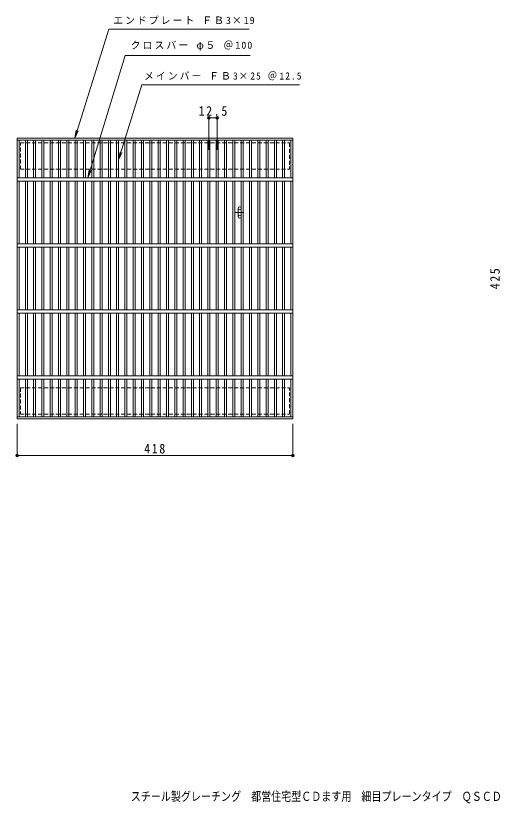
# Model space of a CAD drawing. Units: millimetres, scale not verified. Extents: x -611 to 915, y -682 to 512.
# Drawn here: x -611 to 123, y -682 to 512 of the extents above; entities that cross this region are included whole.
import ezdxf
from ezdxf.enums import TextEntityAlignment as Align

# ---------------------------------------------------------------- set-up
doc = ezdxf.new("R2010")
doc.units = ezdxf.units.MM
doc.header["$LTSCALE"] = 5
doc.header["$PDMODE"] = 32
doc.header["$PDSIZE"] = 4
doc.linetypes.add('DASHED1', pattern=[1.8, 1.2, -0.6])
for name, color, linetype, lineweight in [('A-2_蓋', 3, 'Continuous', 9), ('A-3_受枠', 4, 'Continuous', 9), ('A-4_寸法', 7, 'Continuous', 9), ('A-5_仕様文', 7, 'Continuous', 9)]:
    doc.layers.add(name, color=color, linetype=linetype, lineweight=lineweight)
doc.layers.add('F-5_F-5ﾚｲﾔ', color=2, linetype='Continuous')
doc.styles.add('ＭＳ ゴシック', font='')
doc.styles.get('ＭＳ ゴシック').set_extended_font_data('MS Gothic')

msp = doc.modelspace()

# ---------------------------------------------------------------- linework, layer by layer
at = {"layer": 'A-2_蓋'}
for p, q in [((-609.189, -99.149), (-609.189, 325.851)), ((-609.189, 322.852), (-191.189, 322.852)), ((-606.189, 265.851), (-606.189, 322.852)), ((-596.609, 322.852), (-596.609, 265.851)), ((-593.609, 322.852), (-593.609, 265.851)), ((-584.029, 322.852), (-584.029, 265.851)), ((-581.029, 322.852), (-581.029, 265.851)), ((-571.449, 322.852), (-571.449, 265.851)), ((-568.449, 322.852), (-568.449, 265.851)), ((-558.869, 322.852), (-558.869, 265.851)), ((-555.869, 322.852), (-555.869, 265.851)), ((-546.289, 322.852), (-546.289, 265.851)), ((-543.289, 322.852), (-543.289, 265.851)), ((-533.709, 322.852), (-533.709, 265.851)), ((-530.709, 322.852), (-530.709, 265.851)), ((-521.129, 322.852), (-521.129, 265.851)), ((-518.129, 322.852), (-518.129, 265.851)), ((-508.549, 322.852), (-508.549, 265.851)), ((-505.549, 322.852), (-505.549, 265.851)), ((-495.969, 322.852), (-495.969, 265.851)), ((-492.969, 322.852), (-492.969, 265.851)), ((-483.389, 322.852), (-483.389, 265.851)), ((-480.389, 322.852), (-480.389, 265.851)), ((-470.809, 322.852), (-470.809, 265.851)), ((-467.809, 322.852), (-467.809, 265.851)), ((-458.229, 322.852), (-458.229, 265.851)), ((-455.229, 322.852), (-455.229, 265.851)), ((-445.649, 322.852), (-445.649, 265.851)), ((-442.649, 322.852), (-442.649, 265.851)), ((-433.069, 322.852), (-433.069, 265.851)), ((-430.069, 322.852), (-430.069, 265.851)), ((-420.489, 322.852), (-420.489, 265.851)), ((-417.489, 322.852), (-417.489, 265.851)), ((-407.909, 322.852), (-407.909, 265.851)), ((-404.909, 322.852), (-404.909, 265.851)), ((-395.329, 322.852), (-395.329, 265.851)), ((-392.329, 322.852), (-392.329, 265.851)), ((-382.749, 322.852), (-382.749, 265.851)), ((-379.749, 322.852), (-379.749, 265.851)), ((-370.169, 322.852), (-370.169, 265.851)), ((-367.169, 322.852), (-367.169, 265.851)), ((-357.589, 322.852), (-357.589, 265.851)), ((-354.589, 322.852), (-354.589, 265.851)), ((-345.009, 322.852), (-345.009, 265.851)), ((-342.009, 322.852), (-342.009, 265.851)), ((-332.429, 322.852), (-332.429, 265.851)), ((-329.429, 322.852), (-329.429, 265.851)), ((-319.849, 322.852), (-319.849, 265.851)), ((-316.849, 322.852), (-316.849, 265.851)), ((-307.269, 322.852), (-307.269, 265.851)), ((-304.269, 322.852), (-304.269, 265.851)), ((-294.689, 322.852), (-294.689, 265.851)), ((-291.689, 322.852), (-291.689, 265.851)), ((-282.109, 322.852), (-282.109, 265.851)), ((-279.109, 322.852), (-279.109, 265.851)), ((-269.529, 322.852), (-269.529, 265.851)), ((-266.529, 322.852), (-266.529, 265.851)), ((-256.949, 322.852), (-256.949, 265.851)), ((-253.949, 322.852), (-253.949, 265.851)), ((-244.369, 322.852), (-244.369, 265.851)), ((-241.369, 322.852), (-241.369, 265.851)), ((-231.789, 322.852), (-231.789, 265.851)), ((-228.789, 322.852), (-228.789, 265.851)), ((-219.209, 322.852), (-219.209, 265.851)), ((-216.209, 322.852), (-216.209, 265.851)), ((-206.629, 322.852), (-206.629, 265.851)), ((-203.629, 322.852), (-203.629, 265.851)), ((-194.189, 322.852), (-194.189, 265.851)), ((-609.189, 265.851), (-191.189, 265.851)), ((-609.189, 260.852), (-191.189, 260.852)), ((-606.189, 165.852), (-606.189, 260.852)), ((-596.609, 260.852), (-596.609, 165.852)), ((-593.609, 260.852), (-593.609, 165.852)), ((-584.029, 260.852), (-584.029, 165.852)), ((-581.029, 260.852), (-581.029, 165.852)), ((-571.449, 260.852), (-571.449, 165.852)), ((-568.449, 260.852), (-568.449, 165.852)), ((-558.869, 260.852), (-558.869, 165.852)), ((-555.869, 260.852), (-555.869, 165.852)), ((-546.289, 260.852), (-546.289, 165.852)), ((-543.289, 260.852), (-543.289, 165.852)), ((-533.709, 260.852), (-533.709, 165.852)), ((-530.709, 260.852), (-530.709, 165.852)), ((-521.129, 260.852), (-521.129, 165.852)), ((-518.129, 260.852), (-518.129, 165.852)), ((-508.549, 260.852), (-508.549, 165.852)), ((-505.549, 260.852), (-505.549, 165.852)), ((-495.969, 260.852), (-495.969, 165.852)), ((-492.969, 260.852), (-492.969, 165.852)), ((-483.389, 260.852), (-483.389, 165.852)), ((-480.389, 260.852), (-480.389, 165.852)), ((-470.809, 260.852), (-470.809, 165.852)), ((-467.809, 260.852), (-467.809, 165.852)), ((-458.229, 260.852), (-458.229, 165.852)), ((-455.229, 260.852), (-455.229, 165.852)), ((-445.649, 260.852), (-445.649, 165.852)), ((-442.649, 260.852), (-442.649, 165.852)), ((-433.069, 260.852), (-433.069, 165.852)), ((-430.069, 260.852), (-430.069, 165.852)), ((-420.489, 260.852), (-420.489, 165.852)), ((-417.489, 260.852), (-417.489, 165.852)), ((-407.909, 260.852), (-407.909, 165.852)), ((-404.909, 260.852), (-404.909, 165.852)), ((-395.329, 260.852), (-395.329, 165.852)), ((-392.329, 260.852), (-392.329, 165.852)), ((-382.749, 260.852), (-382.749, 165.852)), ((-379.749, 260.852), (-379.749, 165.852)), ((-370.169, 260.852), (-370.169, 165.852)), ((-367.169, 260.852), (-367.169, 165.852)), ((-357.589, 260.852), (-357.589, 165.852)), ((-354.589, 260.852), (-354.589, 165.852)), ((-345.009, 260.852), (-345.009, 165.852)), ((-342.009, 260.852), (-342.009, 165.852)), ((-332.429, 260.852), (-332.429, 165.852)), ((-329.429, 260.852), (-329.429, 165.852)), ((-319.849, 260.852), (-319.849, 165.852)), ((-316.849, 260.852), (-316.849, 165.852)), ((-307.269, 260.852), (-307.269, 165.852)), ((-304.269, 260.852), (-304.269, 165.852)), ((-294.689, 260.852), (-294.689, 165.852)), ((-291.689, 260.852), (-291.689, 165.852)), ((-282.109, 260.852), (-282.109, 165.852)), ((-279.109, 260.852), (-279.109, 165.852)), ((-269.529, 260.852), (-269.529, 165.852)), ((-266.529, 260.852), (-266.529, 165.852)), ((-256.949, 260.852), (-256.949, 165.852)), ((-253.949, 260.852), (-253.949, 165.852)), ((-244.369, 260.852), (-244.369, 165.852)), ((-241.369, 260.852), (-241.369, 165.852)), ((-231.789, 260.852), (-231.789, 165.852)), ((-228.789, 260.852), (-228.789, 165.852)), ((-219.209, 260.852), (-219.209, 165.852)), ((-216.209, 260.852), (-216.209, 165.852)), ((-206.629, 260.852), (-206.629, 165.852)), ((-203.629, 260.852), (-203.629, 165.852)), ((-194.189, 260.852), (-194.189, 165.852)), ((-609.189, 165.852), (-191.189, 165.852)), ((-609.189, 160.851), (-191.189, 160.851)), ((-606.189, 65.852), (-606.189, 160.851)), ((-596.609, 160.851), (-596.609, 65.852)), ((-593.609, 160.851), (-593.609, 65.852)), ((-584.029, 160.851), (-584.029, 65.852)), ((-581.029, 160.851), (-581.029, 65.852)), ((-571.449, 160.851), (-571.449, 65.852)), ((-568.449, 160.851), (-568.449, 65.852)), ((-558.869, 160.851), (-558.869, 65.852)), ((-555.869, 160.851), (-555.869, 65.852)), ((-546.289, 160.851), (-546.289, 65.852)), ((-543.289, 160.851), (-543.289, 65.852)), ((-533.709, 160.851), (-533.709, 65.852)), ((-530.709, 160.851), (-530.709, 65.852)), ((-521.129, 160.851), (-521.129, 65.852)), ((-518.129, 160.851), (-518.129, 65.852)), ((-508.549, 160.851), (-508.549, 65.852)), ((-505.549, 160.851), (-505.549, 65.852)), ((-495.969, 160.851), (-495.969, 65.852)), ((-492.969, 160.851), (-492.969, 65.852)), ((-483.389, 160.851), (-483.389, 65.852)), ((-480.389, 160.851), (-480.389, 65.852)), ((-470.809, 160.851), (-470.809, 65.852)), ((-467.809, 160.851), (-467.809, 65.852)), ((-458.229, 160.851), (-458.229, 65.852)), ((-455.229, 160.851), (-455.229, 65.852)), ((-445.649, 160.851), (-445.649, 65.852)), ((-442.649, 160.851), (-442.649, 65.852)), ((-433.069, 160.851), (-433.069, 65.852)), ((-430.069, 160.851), (-430.069, 65.852)), ((-420.489, 160.851), (-420.489, 65.852)), ((-417.489, 160.851), (-417.489, 65.852)), ((-407.909, 160.851), (-407.909, 65.852)), ((-404.909, 160.851), (-404.909, 65.852)), ((-395.329, 160.851), (-395.329, 65.852)), ((-392.329, 160.851), (-392.329, 65.852)), ((-382.749, 160.851), (-382.749, 65.852)), ((-379.749, 160.851), (-379.749, 65.852)), ((-370.169, 160.851), (-370.169, 65.852)), ((-367.169, 160.851), (-367.169, 65.852)), ((-357.589, 160.851), (-357.589, 65.852)), ((-354.589, 160.851), (-354.589, 65.852)), ((-345.009, 160.851), (-345.009, 65.852)), ((-342.009, 160.851), (-342.009, 65.852)), ((-332.429, 160.851), (-332.429, 65.852)), ((-329.429, 160.851), (-329.429, 65.852)), ((-319.849, 160.851), (-319.849, 65.852)), ((-316.849, 160.851), (-316.849, 65.852)), ((-307.269, 160.851), (-307.269, 65.852)), ((-304.269, 160.851), (-304.269, 65.852)), ((-294.689, 160.851), (-294.689, 65.852)), ((-291.689, 160.851), (-291.689, 65.852)), ((-282.109, 160.851), (-282.109, 65.852)), ((-279.109, 160.851), (-279.109, 65.852)), ((-269.529, 160.851), (-269.529, 65.852)), ((-266.529, 160.851), (-266.529, 65.852)), ((-256.949, 160.851), (-256.949, 65.852)), ((-253.949, 160.851), (-253.949, 65.852)), ((-244.369, 160.851), (-244.369, 65.852)), ((-241.369, 160.851), (-241.369, 65.852)), ((-231.789, 160.851), (-231.789, 65.852)), ((-228.789, 160.851), (-228.789, 65.852)), ((-219.209, 160.851), (-219.209, 65.852)), ((-216.209, 160.851), (-216.209, 65.852)), ((-206.629, 160.851), (-206.629, 65.852)), ((-203.629, 160.851), (-203.629, 65.852)), ((-194.189, 160.851), (-194.189, 65.852)), ((-609.189, 65.852), (-191.189, 65.852)), ((-609.189, 60.851), (-191.189, 60.851)), ((-606.189, -34.149), (-606.189, 60.851)), ((-596.609, 60.851), (-596.609, -34.149)), ((-593.609, 60.851), (-593.609, -34.149)), ((-584.029, 60.851), (-584.029, -34.149)), ((-581.029, 60.851), (-581.029, -34.149)), ((-571.449, 60.851), (-571.449, -34.149)), ((-568.449, 60.851), (-568.449, -34.149)), ((-558.869, 60.851), (-558.869, -34.149)), ((-555.869, 60.851), (-555.869, -34.149)), ((-546.289, 60.851), (-546.289, -34.149)), ((-543.289, 60.851), (-543.289, -34.149)), ((-533.709, 60.851), (-533.709, -34.149)), ((-530.709, 60.851), (-530.709, -34.149)), ((-521.129, 60.851), (-521.129, -34.149)), ((-518.129, 60.851), (-518.129, -34.149)), ((-508.549, 60.851), (-508.549, -34.149)), ((-505.549, 60.851), (-505.549, -34.149)), ((-495.969, 60.851), (-495.969, -34.149)), ((-492.969, 60.851), (-492.969, -34.149)), ((-483.389, 60.851), (-483.389, -34.149)), ((-480.389, 60.851), (-480.389, -34.149)), ((-470.809, 60.851), (-470.809, -34.149)), ((-467.809, 60.851), (-467.809, -34.149)), ((-458.229, 60.851), (-458.229, -34.149)), ((-455.229, 60.851), (-455.229, -34.149)), ((-445.649, 60.851), (-445.649, -34.149)), ((-442.649, 60.851), (-442.649, -34.149)), ((-433.069, 60.851), (-433.069, -34.149)), ((-430.069, 60.851), (-430.069, -34.149)), ((-420.489, 60.851), (-420.489, -34.149)), ((-417.489, 60.851), (-417.489, -34.149)), ((-407.909, 60.851), (-407.909, -34.149)), ((-404.909, 60.851), (-404.909, -34.149)), ((-395.329, 60.851), (-395.329, -34.149)), ((-392.329, 60.851), (-392.329, -34.149)), ((-382.749, 60.851), (-382.749, -34.149)), ((-379.749, 60.851), (-379.749, -34.149)), ((-370.169, 60.851), (-370.169, -34.149)), ((-367.169, 60.851), (-367.169, -34.149)), ((-357.589, 60.851), (-357.589, -34.149)), ((-354.589, 60.851), (-354.589, -34.149)), ((-345.009, 60.851), (-345.009, -34.149)), ((-342.009, 60.851), (-342.009, -34.149)), ((-332.429, 60.851), (-332.429, -34.149)), ((-329.429, 60.851), (-329.429, -34.149)), ((-319.849, 60.851), (-319.849, -34.149)), ((-316.849, 60.851), (-316.849, -34.149)), ((-307.269, 60.851), (-307.269, -34.149)), ((-304.269, 60.851), (-304.269, -34.149)), ((-294.689, 60.851), (-294.689, -34.149)), ((-291.689, 60.851), (-291.689, -34.149)), ((-282.109, 60.851), (-282.109, -34.149)), ((-279.109, 60.851), (-279.109, -34.149)), ((-269.529, 60.851), (-269.529, -34.149)), ((-266.529, 60.851), (-266.529, -34.149)), ((-256.949, 60.851), (-256.949, -34.149)), ((-253.949, 60.851), (-253.949, -34.149)), ((-244.369, 60.851), (-244.369, -34.149)), ((-241.369, 60.851), (-241.369, -34.149)), ((-231.789, 60.851), (-231.789, -34.149)), ((-228.789, 60.851), (-228.789, -34.149)), ((-219.209, 60.851), (-219.209, -34.149)), ((-216.209, 60.851), (-216.209, -34.149)), ((-206.629, 60.851), (-206.629, -34.149)), ((-203.629, 60.851), (-203.629, -34.149)), ((-194.189, 60.851), (-194.189, -34.149)), ((-609.189, -34.149), (-191.189, -34.149)), ((-609.189, -39.149), (-191.189, -39.149)), ((-606.189, -96.149), (-606.189, -39.149)), ((-596.609, -39.149), (-596.609, -96.149)), ((-593.609, -39.149), (-593.609, -96.149)), ((-584.029, -39.149), (-584.029, -96.149)), ((-581.029, -39.149), (-581.029, -96.149)), ((-571.449, -39.149), (-571.449, -96.149)), ((-568.449, -39.149), (-568.449, -96.149)), ((-558.869, -39.149), (-558.869, -96.149)), ((-555.869, -39.149), (-555.869, -96.149)), ((-546.289, -39.149), (-546.289, -96.149)), ((-543.289, -39.149), (-543.289, -96.149)), ((-533.709, -39.149), (-533.709, -96.149)), ((-530.709, -39.149), (-530.709, -96.149)), ((-521.129, -39.149), (-521.129, -96.149)), ((-518.129, -39.149), (-518.129, -96.149)), ((-508.549, -39.149), (-508.549, -96.149)), ((-505.549, -39.149), (-505.549, -96.149)), ((-495.969, -39.149), (-495.969, -96.149)), ((-492.969, -39.149), (-492.969, -96.149)), ((-483.389, -39.149), (-483.389, -96.149)), ((-480.389, -39.149), (-480.389, -96.149)), ((-470.809, -39.149), (-470.809, -96.149)), ((-467.809, -39.149), (-467.809, -96.149)), ((-458.229, -39.149), (-458.229, -96.149)), ((-455.229, -39.149), (-455.229, -96.149)), ((-445.649, -39.149), (-445.649, -96.149)), ((-442.649, -39.149), (-442.649, -96.149)), ((-433.069, -39.149), (-433.069, -96.149)), ((-430.069, -39.149), (-430.069, -96.149)), ((-420.489, -39.149), (-420.489, -96.149)), ((-417.489, -39.149), (-417.489, -96.149)), ((-407.909, -39.149), (-407.909, -96.149)), ((-404.909, -39.149), (-404.909, -96.149)), ((-395.329, -39.149), (-395.329, -96.149)), ((-392.329, -39.149), (-392.329, -96.149)), ((-382.749, -39.149), (-382.749, -96.149)), ((-379.749, -39.149), (-379.749, -96.149)), ((-370.169, -39.149), (-370.169, -96.149)), ((-367.169, -39.149), (-367.169, -96.149)), ((-357.589, -39.149), (-357.589, -96.149)), ((-354.589, -39.149), (-354.589, -96.149)), ((-345.009, -39.149), (-345.009, -96.149)), ((-342.009, -39.149), (-342.009, -96.149)), ((-332.429, -39.149), (-332.429, -96.149)), ((-329.429, -39.149), (-329.429, -96.149)), ((-319.849, -39.149), (-319.849, -96.149)), ((-316.849, -39.149), (-316.849, -96.149)), ((-307.269, -39.149), (-307.269, -96.149)), ((-304.269, -39.149), (-304.269, -96.149)), ((-294.689, -39.149), (-294.689, -96.149)), ((-291.689, -39.149), (-291.689, -96.149)), ((-282.109, -39.149), (-282.109, -96.149)), ((-279.109, -39.149), (-279.109, -96.149)), ((-269.529, -39.149), (-269.529, -96.149)), ((-266.529, -39.149), (-266.529, -96.149)), ((-256.949, -39.149), (-256.949, -96.149)), ((-253.949, -39.149), (-253.949, -96.149)), ((-244.369, -39.149), (-244.369, -96.149)), ((-241.369, -39.149), (-241.369, -96.149)), ((-231.789, -39.149), (-231.789, -96.149)), ((-228.789, -39.149), (-228.789, -96.149)), ((-219.209, -39.149), (-219.209, -96.149)), ((-216.209, -39.149), (-216.209, -96.149)), ((-206.629, -39.149), (-206.629, -96.149)), ((-203.629, -39.149), (-203.629, -96.149)), ((-194.189, -39.149), (-194.189, -96.149)), ((-191.189, -96.149), (-609.189, -96.149)), ((-191.189, -99.149), (-609.189, -99.149))]:
    msp.add_line(p, q, dxfattribs=at)
msp.add_lwpolyline([(-609.189, 325.851), (-191.189, 325.851), (-191.189, -99.149)], dxfattribs=at)
at = {"layer": 'A-3_受枠', "linetype": 'DASHED1'}
for p, q in [((-604.189, 278.851), (-196.189, 278.851)), ((-604.189, -52.149), (-196.189, -52.149))]:
    msp.add_line(p, q, dxfattribs=at)
at = {"layer": 'A-3_受枠'}
for p, q in [((-274.049, 207.092), (-274.049, 219.612)), ((-278.776, 213.352), (-265.508, 213.352))]:
    msp.add_line(p, q, dxfattribs=at)
at = {"layer": 'A-3_受枠', "linetype": 'DASHED1'}
for points in [[(-604.189, 278.851), (-604.189, 318.851), (-196.189, 318.851), (-196.189, 278.851)], [(-604.189, -52.149), (-604.189, -92.149), (-196.189, -92.149), (-196.189, -52.149)]]:
    msp.add_lwpolyline(points, dxfattribs=at)
at = {"layer": 'A-3_受枠'}
for centre in [(-271.789, 219.612), (-271.789, 207.092)]:
    msp.add_circle(centre, 2.26, dxfattribs=at)
at = {"layer": 'A-4_寸法'}
for p, q in [((-470.299, 491.416), (-257.374, 491.416)), ((-445.377, 451.416), (-255.657, 451.416)), ((-419.863, 406.742), (-181.198, 406.742)), ((-318.349, 308.11), (-318.349, 358.211)), ((-305.769, 308.11), (-305.769, 358.211)), ((-318.349, 356.711), (-305.769, 356.711)), ((-521.784, 325.851), (-519.662, 338.17)), ((-521.784, 325.851), (-516.546, 337.201)), ((-455.229, 293.012), (-453.107, 305.331)), ((-455.229, 293.012), (-449.991, 304.362)), ((-501.989, 265.851), (-499.933, 278.181)), ((-501.989, 265.851), (-496.812, 277.229)), ((-609.189, -106.649), (-609.189, -156.533)), ((-191.189, -106.649), (-191.189, -156.533)), ((-609.189, -155.034), (-191.189, -155.034))]:
    msp.add_line(p, q, dxfattribs=at)
for p in [(-318.349, 356.711), (-305.769, 356.711), (-609.189, -155.034), (-191.189, -155.034)]:
    msp.add_point(p, dxfattribs=at)
at = {"layer": 'A-5_仕様文'}
for p, q in [((-470.299, 491.416), (-521.784, 325.851)), ((-445.377, 451.416), (-501.989, 265.851)), ((-419.863, 406.742), (-455.229, 293.012))]:
    msp.add_line(p, q, dxfattribs=at)

# ---------------------------------------------------------------- texts
at = {"layer": 'A-4_寸法', "char_height": 11, "attachment_point": 7, "style": 'ＭＳ ゴシック'}
for s, insert in [('\\T1.2;エンドプレート\\~ＦＢ3×19', (-463.593, 498.416)), ('\\T1.21;クロスバー\\~φ５\\~＠100', (-437.247, 458.416)), ('\\T1.23;\\W0.95;メインバー\\~ＦＢ3×25\\~＠12.5', (-416.595, 413.742))]:
    msp.add_mtext(s, dxfattribs=dict(at, insert=insert))
at = {"layer": 'A-4_寸法', "color": 2, "char_height": 14.66, "attachment_point": 7, "style": 'ＭＳ ゴシック'}
for s, insert in [('\\T1.28;\\W0.9;12.5', (-333.934, 359.711)), ('\\T1.27;\\W0.9;418', (-416.439, -152.033))]:
    msp.add_mtext(s, dxfattribs=dict(at, insert=insert))
at = {"layer": 'A-4_寸法', "color": 2, "insert": (122.676, 97.101), "char_height": 14.66, "attachment_point": 7, "rotation": 90, "style": 'ＭＳ ゴシック'}
msp.add_mtext('\\T1.27;\\W0.9;425', dxfattribs=at)
at = {"layer": 'F-5_F-5ﾚｲﾔ', "style": 'ＭＳ ゴシック', "width": 0.8}
msp.add_text('スチール製グレーチング\u3000都営住宅型ＣＤます用\u3000細目プレーンタイプ\u3000ＱＳＣＤ\u3000３６０', height=13.93, dxfattribs=at).set_placement((-436.863, -682.518), align=Align.BOTTOM_LEFT)

doc.saveas('drawing.dxf')
